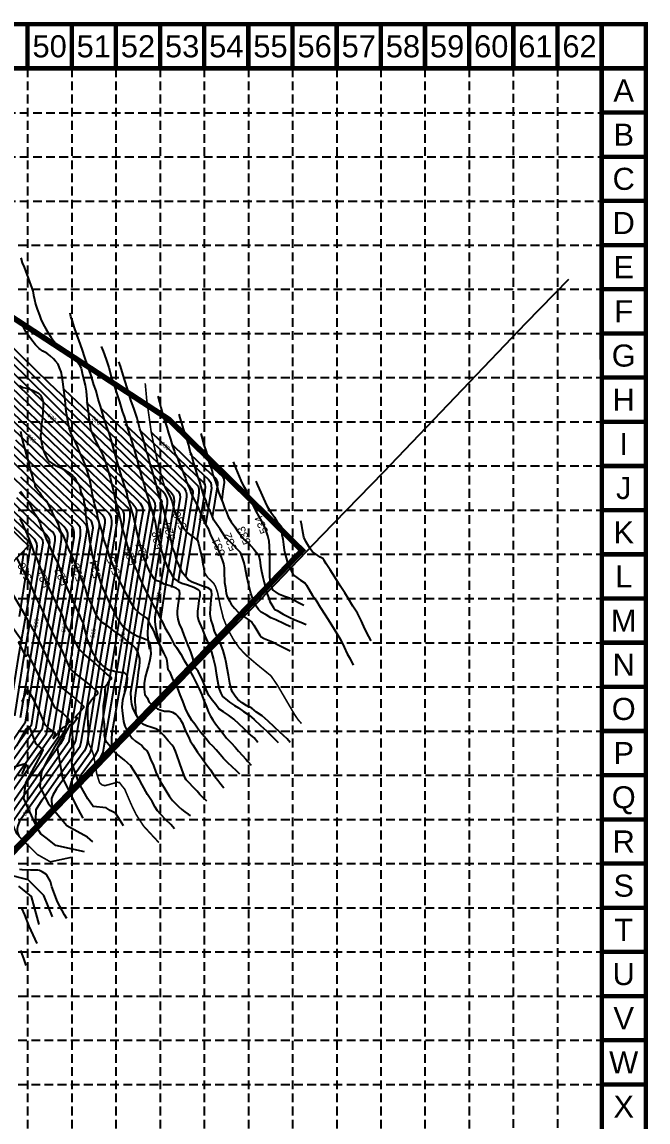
# Model space of a CAD drawing. Header units: inches. Extents: x 12501 to 13956, y 5211 to 6121.
# Drawn here: x 13634 to 13956, y 5556 to 6121 of the extents above; entities that cross this region are included whole.
import ezdxf
from ezdxf.enums import TextEntityAlignment as Align

# ---------------------------------------------------------------- set-up
doc = ezdxf.new("R2010")
doc.units = ezdxf.units.IN
doc.header["$MEASUREMENT"] = 0
doc.linetypes.add('HIDDEN', pattern=[0.375, 0.25, -0.125])
doc.linetypes.add('PHANTOM2', pattern=[1.25, 0.625, -0.125, 0.125, -0.125, 0.125, -0.125])
for name, color, linetype in [('BASE', 7, 'Continuous'), ('Curb', 250, 'Continuous'), ('EC', 43, 'Continuous'), ('GRID', 254, 'HIDDEN'), ('PC', 43, 'Continuous'), ('PropertyLine', 250, 'Continuous')]:
    doc.layers.add(name, color=color, linetype=linetype)
doc.styles.get("Standard").update_dxf_attribs({"font": 'ARIAL.TTF', "height": 25})

msp = doc.modelspace()

# ---------------------------------------------------------------- linework, layer by layer
at = {"layer": 'BASE', "color": 9}
msp.add_line((13931.84, 6096.96), (13931.84, 5234.76), dxfattribs=at)
at = {"layer": 'BASE', "const_width": 2.27}
for points in [[(12502.4, 5212.07), (13954.53, 5212.07), (13954.53, 6119.64), (12502.4, 6119.64)], [(12525.04, 5234.75), (13931.9, 5234.71), (13931.87, 6096.97), (12525.33, 6096.99)]]:
    msp.add_lwpolyline(points, close=True, dxfattribs=at)
for points in [[(13636.88, 6096.96), (13636.88, 6119.64)], [(13659.57, 6096.96), (13659.57, 6119.64)], [(13682.26, 6096.96), (13682.26, 6119.64)], [(13704.95, 6096.96), (13704.95, 6119.64)], [(13727.63, 6096.96), (13727.63, 6119.64)], [(13750.32, 6096.96), (13750.32, 6119.64)], [(13773.01, 6096.96), (13773.01, 6119.64)], [(13795.7, 6096.96), (13795.7, 6119.64)], [(13818.39, 6096.96), (13818.39, 6119.64)], [(13841.08, 6096.96), (13841.08, 6119.64)], [(13863.77, 6096.96), (13863.77, 6119.64)], [(13886.46, 6096.96), (13886.46, 6119.64)], [(13909.15, 6096.96), (13909.15, 6119.64)], [(13931.84, 6096.96), (13931.84, 6119.64)], [(13954.53, 6096.96), (13954.53, 6119.64)], [(13954.53, 6096.96), (13931.84, 6096.96)], [(13954.53, 6074.27), (13931.84, 6074.27)], [(13954.53, 6051.58), (13931.84, 6051.58)], [(13954.53, 6028.89), (13931.84, 6028.89)], [(13954.53, 6006.2), (13931.84, 6006.2)], [(13954.53, 5983.51), (13931.84, 5983.51)], [(13954.53, 5960.82), (13931.84, 5960.82)], [(13954.53, 5938.13), (13931.84, 5938.13)], [(13954.53, 5915.44), (13931.84, 5915.44)], [(13954.53, 5892.75), (13931.84, 5892.75)], [(13954.53, 5870.06), (13931.84, 5870.06)], [(13954.53, 5847.37), (13931.84, 5847.37)], [(13954.53, 5824.68), (13931.84, 5824.68)], [(13954.53, 5801.99), (13931.84, 5801.99)], [(13954.53, 5779.3), (13931.84, 5779.3)], [(13954.53, 5756.61), (13931.84, 5756.61)], [(13954.53, 5733.92), (13931.84, 5733.92)], [(13954.53, 5711.23), (13931.84, 5711.23)], [(13954.53, 5688.55), (13931.84, 5688.55)], [(13954.53, 5665.86), (13931.84, 5665.86)], [(13954.53, 5643.17), (13931.84, 5643.17)], [(13954.53, 5620.48), (13931.84, 5620.48)], [(13954.53, 5597.79), (13931.84, 5597.79)], [(13954.53, 5575.1), (13931.84, 5575.1)]]:
    msp.add_lwpolyline(points, dxfattribs=at)
at = {"layer": 'Curb', "color": 7, "const_width": 0.833}
msp.add_lwpolyline([(13472.87, 6013.17), (13637.34, 5851.7), (13589.9, 5802.59)], dxfattribs=at)
at = {"layer": 'EC', "color": 31}
for points, elevation in [([(13633.45, 5999.71), (13634.12, 5997.07), (13635.08, 5994.82), (13636.03, 5992.41), (13637.04, 5989.66), (13638.05, 5986.8), (13638.95, 5984.66), (13639.59, 5982.72), (13639.98, 5980.47), (13640.43, 5978.28), (13640.99, 5975.93), (13641.89, 5973.34), (13643.07, 5970.26), (13643.74, 5968.07), (13644.98, 5965.66), (13646.27, 5963.24), (13647.45, 5961.17), (13649.08, 5958.77), (13650.54, 5956.63), (13652.22, 5954.67), (13654.47, 5952.48), (13656.26, 5951.3), (13658.12, 5950.35), (13659.91, 5949), (13661.43, 5947.71), (13663.23, 5945.24), (13664.4, 5943), (13665.02, 5940.47), (13665.67, 5937.53), (13666.46, 5934.22), (13666.91, 5931.14), (13667.34, 5926.83), (13667.45, 5924.42), (13667.96, 5920.94), (13668.29, 5917.35), (13669.02, 5913.59), (13669.26, 5911.49), (13670.33, 5909.02), (13671.28, 5906.83), (13672.3, 5904.64), (13674.43, 5900.66), (13675.33, 5898.7), (13676.17, 5896.4), (13677.24, 5893.78), (13677.86, 5891.65), (13679.26, 5886.77), (13680.16, 5883.01), (13680.95, 5879.81), (13682.03, 5874.73), (13683.26, 5870.41), (13684.05, 5867.1), (13684.72, 5864.18), (13685.35, 5861.07), (13686.81, 5856.58), (13688.04, 5851.86), (13691.98, 5841), (13693.16, 5838.53), (13694.79, 5834.43), (13695.98, 5832.12), (13697.49, 5828.75), (13699.51, 5824.99), (13701.43, 5821.31), (13703.45, 5818.05), (13704.8, 5814.91), (13706.37, 5812.16), (13707.44, 5809.86), (13708.9, 5807.17), (13710.36, 5804.87), (13711.2, 5803.07), (13712.1, 5801.44), (13713.39, 5799.48), (13715.65, 5796.14), (13717.22, 5793.16), (13718.85, 5790.36), (13720.25, 5787.61), (13721.88, 5784.86), (13723.11, 5781.99), (13724.98, 5778.37), (13726.38, 5775.17), (13727.5, 5772.37), (13728.63, 5769.51), (13729.75, 5766.7), (13730.89, 5764.31), (13732.07, 5762.34), (13733.36, 5760.32), (13735.33, 5757.91), (13737.18, 5755.55), (13739.14, 5753.03), (13741.56, 5750.5), (13743.47, 5748.37), (13745.33, 5746.2), (13747.3, 5744.07), (13749.1, 5742.22), (13750.11, 5740.93), (13751.73, 5739.07)], 43.83), ([(13745.9, 5734.42), (13744.21, 5736.1), (13741.97, 5738.18), (13739.83, 5740.25), (13737.59, 5742.5), (13735.81, 5744.54), (13733.74, 5746.95), (13732, 5748.8), (13730.37, 5750.43), (13728.68, 5752.68), (13726.72, 5754.75), (13724.87, 5757), (13722.79, 5760.08), (13721.31, 5761.97), (13719.46, 5765.22), (13718, 5768.14), (13716.6, 5771.96), (13715.31, 5775.16), (13713.85, 5778.92), (13712.44, 5781.61), (13711.42, 5783.78), (13710.24, 5786.3), (13709.18, 5788.1), (13708.89, 5789.56), (13708.56, 5792.65), (13708.22, 5794.05), (13706.99, 5796.41), (13704.45, 5801.32), (13703.72, 5803.4), (13702.82, 5805.42), (13702.09, 5807.16), (13701.53, 5808.4), (13700.63, 5810.08), (13699.57, 5812.04), (13698.95, 5813.33), (13698.22, 5814.51), (13696.93, 5815.52), (13694.46, 5817.21), (13691.86, 5819.53), (13690.23, 5822.17), (13689, 5824.3), (13687.37, 5827.62), (13685.46, 5831.21), (13683.89, 5834.35), (13682.08, 5838.65), (13679.05, 5846.5), (13677.98, 5850.1), (13676.11, 5855.06), (13674.99, 5859.61), (13673.81, 5863.26), (13673.03, 5866.29), (13672.58, 5868.65), (13671.33, 5873.39), (13670.32, 5877.99), (13669.48, 5882.03), (13668.86, 5885.84), (13667.74, 5889.86), (13666.72, 5893.01), (13665.49, 5895.98), (13663.75, 5899.74), (13662.63, 5902.49), (13661.45, 5904.96), (13660.43, 5907), (13659.25, 5909.47), (13658.3, 5912.28), (13657.74, 5915.03), (13657.18, 5918.06), (13656.78, 5920.75), (13656.27, 5926.57), (13655.71, 5930.56), (13655.15, 5934.82), (13654.65, 5938.41), (13654.08, 5941.11), (13653.24, 5943.18), (13652.62, 5945.12), (13651.27, 5946.58), (13650.26, 5947.82), (13648.52, 5949.39), (13646.73, 5950.73), (13644.7, 5951.69), (13642.91, 5953.09), (13641, 5954.89), (13639.03, 5957.3), (13637.77, 5959.23), (13636.03, 5961.64), (13634.4, 5964.67), (13633.22, 5967.2)], 43.75), ([(13755.26, 5750.77), (13753.25, 5753.08), (13750.51, 5755.31), (13748.06, 5757.9), (13745.61, 5760.21), (13742.87, 5762.66), (13740.16, 5764.77), (13737.49, 5766.5), (13735.19, 5768.09), (13733.53, 5770.32), (13731.66, 5772.55), (13730.07, 5774.79), (13728.63, 5777.96), (13727.48, 5781.2), (13725.89, 5784.58), (13725.09, 5786.21), (13724.52, 5787.36), (13723.36, 5788.8), (13722.64, 5790.17), (13722.28, 5792.18), (13721.71, 5794.71), (13720.84, 5797.37), (13719.26, 5801.04), (13717.3, 5805.9), (13716.29, 5808.71), (13714.92, 5811.74), (13714.34, 5814.04), (13713.98, 5816.49), (13713.84, 5818.22), (13714.34, 5821.17), (13715.02, 5825.54), (13715.07, 5827.17), (13714.96, 5828.46), (13714.23, 5829.25), (13713.16, 5829.98), (13710.58, 5831.04), (13706.99, 5832.11), (13705.19, 5833.18), (13703.45, 5833.68), (13701.94, 5834.86), (13700.08, 5837.67), (13698.44, 5841.06), (13696.81, 5845.44), (13694.56, 5852.69), (13693.1, 5859.09), (13691.24, 5867.03), (13689.95, 5871.63), (13689.33, 5873.71), (13688.32, 5876.24), (13687.87, 5879.1), (13685.95, 5884.85), (13684.6, 5889.17), (13683.37, 5893.27), (13682.64, 5896.3), (13681.17, 5901.26), (13679.82, 5906.2), (13678.93, 5909.23), (13677.4, 5913.41), (13676.34, 5916.5), (13675.44, 5919.92), (13674.31, 5923.4), (13673.24, 5927.13), (13672.06, 5931.29), (13671, 5934.37), (13669.54, 5939.26), (13667.73, 5944.61), (13666.27, 5948.54), (13664.93, 5952.75), (13663.4, 5957.1), (13662.22, 5960.36), (13660.82, 5964.17), (13659.92, 5967.09), (13659.19, 5969.5), (13658.8, 5971.24)], 43.92), ([(13674.67, 5954.17), (13675.75, 5951.72), (13677.26, 5947.47), (13678.56, 5943.36), (13680.07, 5937.96), (13681.51, 5933.49), (13682.81, 5929.75), (13684.11, 5925.64), (13685.49, 5920.97), (13686.64, 5917.58), (13688.08, 5912.83), (13689.45, 5908.43), (13690.31, 5905.7), (13691.4, 5901.95), (13692.84, 5896.98), (13693.85, 5893.24), (13695.37, 5887.3), (13696.89, 5882.62), (13697.54, 5880.24), (13699.06, 5875.53), (13700.06, 5872), (13700.86, 5869.41), (13702.44, 5863.86), (13703.1, 5859.51), (13704.18, 5855.19), (13704.76, 5852.09), (13705.62, 5848.92), (13706.63, 5846.54), (13707.21, 5844.09), (13708.07, 5842.44), (13708.66, 5841.03), (13710.1, 5838.37), (13711.11, 5836.5), (13712.62, 5834.62), (13714.21, 5833.47), (13716.08, 5832.61), (13719.11, 5831.67), (13722.28, 5830.59), (13724.52, 5829.34), (13725.17, 5828.69), (13725.46, 5827.9), (13725.39, 5826.1), (13724.88, 5823.58), (13724.52, 5820.62), (13724.16, 5818.1), (13724.24, 5815.58), (13724.74, 5813.35), (13725.17, 5812.2), (13726.7, 5808.78), (13728, 5805.54), (13729.3, 5802.44), (13730.38, 5799.85), (13731.46, 5797.04), (13732.47, 5793.37), (13733.24, 5789.95), (13733.82, 5786.27), (13734.39, 5782.45), (13735.19, 5778.71), (13736.2, 5776.12), (13737.06, 5774.31), (13738.65, 5773.09), (13740.69, 5771.4), (13743.14, 5769.67), (13745.31, 5768.45), (13747.83, 5766.57), (13750.71, 5764.77), (13753.3, 5762.61), (13756.55, 5759.51), (13759.57, 5756.78), (13762.54, 5753.87), (13765.71, 5750.7)], 44), ([(13771.79, 5750.79), (13770.2, 5752.57), (13766.56, 5755.95), (13763.58, 5758.79), (13760.54, 5761.64), (13757.36, 5764.49), (13754.51, 5766.34), (13752.06, 5768.39), (13749.55, 5769.52), (13747.1, 5771.04), (13744.98, 5772.76), (13743.49, 5774.53), (13742.23, 5776.51), (13741.51, 5778.23), (13740.78, 5781.28), (13740.05, 5785.25), (13739.52, 5788.89), (13738.99, 5791.73), (13738.46, 5794.25), (13737.4, 5797.96), (13736, 5801.64), (13734.21, 5805.41), (13732.95, 5807.99), (13732.09, 5811.1), (13731.3, 5813.48), (13730.77, 5816.59), (13730.9, 5819.77), (13731.3, 5823.85), (13731.56, 5826.77), (13731.36, 5828.49), (13730.83, 5829.28), (13729.44, 5830.21), (13726.33, 5831.13), (13724.21, 5832.06), (13721.37, 5832.99), (13719.64, 5834.11), (13718.45, 5835.63), (13716.57, 5837.91), (13714.79, 5841.68), (13713.53, 5844.26), (13712.54, 5848.17), (13711.41, 5850.81), (13710.62, 5854.52), (13709.02, 5861.3), (13707.7, 5866.4), (13707.23, 5868.78), (13706.84, 5869.97), (13706.37, 5872.02), (13704.18, 5878.82), (13703.19, 5882.65), (13702.13, 5886.3), (13700.8, 5891.19), (13699.28, 5895.49), (13698.62, 5898.67), (13697.89, 5900.52), (13697.23, 5903.11), (13695.89, 5907.99), (13694.57, 5911.89), (13693.18, 5917.25), (13691.66, 5921.88), (13689.86, 5926.62), (13688.33, 5931.91), (13686.68, 5937.08), (13685.55, 5941.05), (13684.63, 5943.96), (13683.83, 5946.28)], 44.08), ([(13632.71, 5934.16), (13634.62, 5932.99), (13636.48, 5932.7), (13639.34, 5931.64), (13640.8, 5930.96), (13642.48, 5930.07), (13643.53, 5929.14), (13643.92, 5928.41), (13644.42, 5927.23), (13644.82, 5925.55), (13644.93, 5923.64), (13644.71, 5921), (13644.48, 5917.52), (13643.92, 5913.42), (13643.85, 5909.98), (13643.51, 5908.46), (13643.68, 5906.61), (13644.07, 5904.7), (13644.35, 5903.52), (13644.86, 5901.11), (13645.64, 5899.37), (13646.37, 5897.46), (13647.05, 5896.28), (13648.39, 5894.82), (13649.85, 5893.93), (13651.15, 5893.08), (13654.15, 5891.81), (13658.7, 5888.89), (13660.05, 5887.94), (13661.17, 5886.7), (13661.9, 5885.13), (13663.14, 5883.45), (13663.92, 5881.2), (13664.32, 5879.35), (13665.61, 5876.15), (13665.83, 5874.24), (13666.23, 5872.45), (13666.62, 5868.15), (13667.01, 5865.45), (13667.57, 5861.64), (13668.13, 5858.78), (13668.47, 5855.52), (13669.15, 5851.76), (13669.77, 5848.86), (13670.33, 5846.22), (13671.23, 5843.08), (13671.96, 5840.27), (13672.91, 5837.19), (13673.59, 5835.11), (13674.77, 5831.8), (13675.55, 5829.89), (13676.4, 5827.87), (13678.32, 5823.79), (13679.72, 5820.81), (13681.01, 5818.29), (13682.47, 5815.43), (13683.54, 5813.8), (13684.55, 5812.12), (13686.18, 5809.98), (13688.54, 5808.13), (13690.89, 5806.67), (13693.42, 5805.38), (13695.44, 5804.71), (13697.88, 5803.66), (13699.34, 5802.54), (13699.84, 5800.63), (13700.07, 5798.61), (13700.18, 5796.08), (13699.67, 5793.22), (13699, 5790.19), (13698.21, 5787.33), (13697.32, 5784.24), (13696.8, 5781.01), (13696.8, 5778.48), (13696.97, 5776.41), (13697.19, 5775.34), (13698.43, 5773.43), (13699.27, 5771.69), (13700.45, 5770.4), (13702.08, 5769.06), (13703.65, 5767.99), (13705.45, 5767.32), (13707.19, 5766.87), (13709.6, 5766.87), (13711.32, 5766.33), (13713.06, 5765.32), (13713.95, 5764.47), (13714.97, 5763.18), (13715.64, 5761.95), (13716.48, 5760.66), (13717.1, 5758.69), (13718.45, 5755.94), (13719.57, 5753.59), (13720.47, 5751.51), (13721.87, 5749.49), (13724.13, 5745.7), (13726.32, 5743.01), (13728.46, 5739.7), (13730.87, 5736.67), (13733, 5733.47), (13734.63, 5731.34), (13735.7, 5729.93), (13737.73, 5727.49)], 43.67), ([(13703.85, 5928.57), (13704.65, 5925.52), (13705.31, 5922.81), (13706.77, 5917.58), (13708.36, 5912.68), (13709.28, 5909.57), (13710.28, 5906.59), (13711.4, 5902.95), (13712.4, 5900.24), (13712.74, 5898.82), (13713.86, 5896.9), (13714.46, 5895.18), (13715.45, 5892.66), (13716.11, 5891.07), (13717.37, 5887.96), (13718.03, 5886.5), (13718.43, 5884.92), (13719.22, 5883.13), (13720.28, 5880.81), (13720.83, 5879.12), (13721.62, 5877), (13722.88, 5874.82), (13724.2, 5872.04), (13727.98, 5863.3), (13729.63, 5860.59), (13731.09, 5856.82), (13733.29, 5852.67), (13734.88, 5849.7), (13736.4, 5845.86), (13737, 5844.07), (13737.59, 5842.55), (13737.86, 5840.43), (13737.92, 5836.99), (13738.12, 5834.34), (13738.12, 5832.82), (13738.6, 5830.26), (13738.93, 5827.21), (13739.52, 5825.56), (13740.58, 5823.57), (13741.51, 5821.79), (13743.23, 5819.8), (13745.42, 5817.28), (13747.67, 5815.63), (13750.25, 5813.98), (13752.1, 5812.45), (13753.16, 5810.93), (13754.62, 5808.48), (13756.21, 5805.9), (13756.9, 5805.06), (13758.49, 5804.14), (13762.73, 5802.42), (13766.24, 5800.56), (13769.15, 5799.24), (13771.87, 5797.78)], 44.25), ([(13772, 5810.2), (13768.69, 5811.72), (13764.52, 5813.77), (13761.93, 5814.7), (13759.42, 5816.28), (13756.84, 5817.74), (13755.45, 5819), (13754.06, 5821.25), (13752.8, 5823.96), (13751.67, 5827.4), (13750.65, 5831.47), (13749.53, 5836.04), (13748.67, 5840.54), (13748.2, 5842.92), (13747.14, 5846.1), (13746.35, 5848.28), (13744.28, 5850.29), (13742.63, 5852.01), (13741.57, 5853.34), (13738.19, 5856.51), (13735.88, 5860.35), (13734.09, 5862.74), (13732.61, 5864.88), (13731.02, 5868.85), (13729.24, 5872.69), (13728.57, 5874.88), (13727.51, 5877.46), (13726.92, 5879.11), (13726.06, 5881.96), (13725.32, 5884.65), (13724.12, 5887.82), (13723.4, 5890.94), (13722, 5895.24), (13721.21, 5898.35), (13720.42, 5900.27), (13719.69, 5903.38), (13718.49, 5907.12), (13717.23, 5911.36), (13716.04, 5915.2), (13715.31, 5917.45), (13714.71, 5919.37)], 44.33), ([(13728.97, 5720.54), (13727.23, 5722.16), (13725.37, 5724.02), (13724.08, 5725.7), (13721.89, 5727.83), (13719.98, 5730.08), (13718.41, 5731.59), (13717.79, 5732.49), (13717.12, 5734.23), (13716.33, 5736.47), (13714.88, 5740.46), (13713.72, 5743.85), (13712.88, 5746.21), (13712.21, 5747.89), (13711.19, 5749.3), (13709.17, 5751.65), (13706.87, 5754.4), (13704.39, 5756.84), (13702.76, 5757.74), (13700.23, 5758.58), (13697.93, 5759.37), (13696.19, 5760.21), (13695.23, 5761.05), (13694, 5762.74), (13693.16, 5764.08), (13692.6, 5765.49), (13692.54, 5767.23), (13692.54, 5768.74), (13692.2, 5771.38), (13692.24, 5773.55), (13692.63, 5777.42), (13693.36, 5781.97), (13693.81, 5786.68), (13694.32, 5789.99), (13694.6, 5792.24), (13694.49, 5793.81), (13694.08, 5795.36), (13693.58, 5797.27), (13692.34, 5799.23), (13691.22, 5800.36), (13689.14, 5801.93), (13685.44, 5805.18), (13681.17, 5808.16), (13677.97, 5810.57), (13675.21, 5812.4), (13673.47, 5814.08), (13672.17, 5816.27), (13670.94, 5819.13), (13669.31, 5822.67), (13667.74, 5825.76), (13666.62, 5829.74), (13660.32, 5845.15), (13658.13, 5850.03), (13655.48, 5856.46), (13654.25, 5858.49), (13653.52, 5860.39), (13652.84, 5862.92), (13651.1, 5866.06), (13649.53, 5869.09), (13648.63, 5870.89), (13646.87, 5874.52), (13644.85, 5876.37), (13644.07, 5877.61), (13643.45, 5878.73), (13642.27, 5880.02), (13641.2, 5881.65), (13640.87, 5882.6), (13640.7, 5883.95), (13639.91, 5885.35), (13639.52, 5887.04), (13638.96, 5889.17), (13638.28, 5891.41), (13637.72, 5894.11), (13636.65, 5897.51), (13635.75, 5900.65), (13635.02, 5903.85), (13634.18, 5907.1), (13633.45, 5910.53)], 43.58), ([(13725.86, 5909.36), (13726.59, 5906.84), (13727.51, 5903.67), (13728.57, 5900.16), (13729.5, 5897.31), (13730.16, 5894.27), (13731.55, 5890.69), (13732.03, 5888.21), (13733.36, 5884.7), (13734.22, 5882.19), (13734.95, 5879.34), (13735.94, 5876.76), (13737.13, 5873.85), (13738.06, 5871.27), (13739.12, 5868.95), (13739.93, 5866.66), (13741.52, 5864.08), (13743.37, 5861.44), (13745.29, 5858.59), (13747.08, 5856.41), (13748.4, 5854.82), (13750.59, 5852.96), (13753.17, 5849.99), (13754.36, 5848.46), (13755.49, 5847.07), (13756.16, 5844.52), (13756.55, 5841.41), (13757.08, 5838.76), (13757.75, 5835.65), (13758.41, 5832.94), (13759.07, 5830.36), (13759.47, 5828.24), (13760.2, 5826.52), (13760.92, 5824.93), (13761.4, 5823.1), (13762.4, 5821.45), (13763.19, 5819.99), (13763.85, 5819), (13765.11, 5818.53), (13768.22, 5816.62), (13771.34, 5815.09), (13774.25, 5813.7), (13777.23, 5812.45), (13780.01, 5811.32)], 44.42), ([(13778.83, 5821.07), (13776.44, 5822.33), (13773.93, 5823.59), (13771.41, 5824.85), (13768.83, 5825.71), (13766.25, 5826.77), (13764.66, 5827.89), (13763.13, 5828.88), (13762.34, 5830.21), (13761.74, 5832.99), (13761.35, 5835.64), (13761.35, 5839.81), (13761.38, 5843.28), (13761.38, 5847.72), (13761.25, 5851.62), (13761.05, 5854.07), (13760.26, 5856.85), (13759.07, 5860.49), (13757.41, 5864), (13754.36, 5869.59), (13751.78, 5874.76), (13749.66, 5879.39), (13748.07, 5882.37), (13746.61, 5885.35), (13744.94, 5889.48), (13744.08, 5891.4), (13743.36, 5893.25), (13742.63, 5894.91)], 44.5), ([(13707.54, 5881.51), (13709.09, 5878.82), (13710.07, 5876.86), (13711.22, 5874.25), (13711.79, 5871.39), (13712.61, 5869.02), (13713.51, 5866.57), (13714.89, 5864.37), (13716.28, 5862.24), (13717.02, 5860.94), (13717.75, 5860.04), (13719.06, 5858.4), (13720.37, 5857.43), (13722.16, 5856.28), (13723.23, 5855.38), (13724.25, 5854.59), (13724.63, 5852.87), (13725.14, 5850.71), (13725.71, 5848.48), (13726.35, 5845.87), (13726.79, 5843.58), (13727.11, 5841.67), (13727.43, 5840.21), (13727.68, 5838.17)], 44.17), ([(13754.18, 5885.02), (13754.97, 5882.83), (13756.76, 5879.13), (13758.08, 5876.01), (13758.95, 5874.1), (13759.87, 5872.24), (13761.86, 5869.07), (13763.71, 5866.48), (13764.9, 5864.43), (13766.03, 5863.24), (13767.09, 5861.98), (13767.42, 5861.52), (13767.42, 5859.87), (13767.58, 5857.57), (13768.04, 5855.18), (13768.3, 5852.47), (13768.77, 5849.49), (13769.23, 5847.44), (13769.69, 5845.52), (13770.42, 5843.07), (13771.09, 5841.22), (13771.95, 5839.96), (13772.74, 5838.17), (13773.34, 5836.98), (13774.06, 5836.32), (13777.04, 5834.14), (13779.43, 5832.55), (13780.22, 5831.56), (13781.48, 5829.5), (13783.28, 5826.28), (13784.94, 5823.97), (13787.25, 5820.19), (13789.77, 5816.22), (13792.22, 5812.45), (13794.34, 5808.88), (13797.59, 5803.55), (13799.51, 5799.77), (13801.17, 5796.27), (13802.56, 5793.68), (13804.15, 5790.38)], 44.58), ([(13633.17, 5879.73), (13635.36, 5876.98), (13637.1, 5875.02), (13638.39, 5872.49), (13639.79, 5869.46), (13642.04, 5866.32), (13643.33, 5863.29), (13643.9, 5861.18), (13645.08, 5858.88), (13646.49, 5855.34), (13648, 5852.08), (13649.24, 5849.22), (13650.87, 5845.52), (13652.39, 5842.85), (13654.08, 5837.91), (13655.48, 5833.81), (13657.61, 5829.1), (13659.69, 5824.66), (13662.12, 5818.9), (13663.52, 5816.09), (13664.31, 5814.19), (13665.54, 5811.44), (13666.1, 5808.69), (13666.83, 5806.44), (13667.51, 5803.58), (13668.76, 5800.74), (13669.49, 5798.44), (13670.27, 5796.98), (13671.4, 5795.24), (13672.52, 5793.22), (13673.31, 5792.16), (13674.71, 5790.98), (13675.66, 5789.91), (13677.07, 5788.96), (13678.7, 5788.12), (13680.38, 5787.72), (13682.23, 5787.22), (13684.7, 5786.88), (13686.27, 5786.6), (13686.89, 5786.32), (13687.85, 5785.25), (13688.1, 5783.47), (13687.65, 5779.99), (13686.97, 5777.41), (13686.3, 5775.17), (13685.68, 5772.25), (13685.4, 5769.11), (13685.46, 5766.97), (13685.79, 5764.34), (13686.19, 5761.47), (13686.92, 5759.2), (13687.82, 5757.12), (13688.83, 5755.55), (13689.62, 5754.21), (13690.79, 5752.8), (13692.31, 5751.4), (13693.99, 5750.28), (13695.57, 5749.16), (13697.03, 5747.53), (13698.21, 5746.46), (13698.77, 5745.17), (13700.13, 5742.21), (13701.53, 5738.9), (13702.83, 5735.48), (13703.89, 5733.29), (13705.24, 5730.6), (13706.92, 5727.85), (13708.38, 5725.21), (13709.8, 5722.93), (13711.43, 5720.91), (13712.72, 5719.56), (13714.35, 5717.77), (13716.14, 5716.36), (13717.66, 5715.13), (13719.4, 5713.89), (13720.58, 5713.16)], 43.5), ([(13712.38, 5706.37), (13710.42, 5708.62), (13708, 5710.98), (13705.42, 5713.78), (13703.68, 5715.69), (13702.44, 5717.54), (13700.82, 5720.46), (13698.57, 5724), (13695.79, 5728.96), (13694.33, 5731.49), (13692.82, 5734.13), (13691.02, 5737.04), (13689.95, 5738.73), (13688.38, 5740.07), (13686.47, 5741.76), (13684.06, 5743.67), (13682.02, 5745.38), (13680.5, 5747.17), (13678.76, 5749.3), (13677.64, 5750.65), (13676.97, 5752), (13676.46, 5754.24), (13676.57, 5756.38), (13676.46, 5760.08), (13675.94, 5763.82), (13675.94, 5769.54), (13676.67, 5775.04), (13676.78, 5777.73), (13676.96, 5778.83), (13677.12, 5779.9), (13678.13, 5781.19), (13679.03, 5782.59), (13679.93, 5783.49), (13679.99, 5783.83), (13679.59, 5784.33), (13677.46, 5786.07), (13674.43, 5788.66), (13670.78, 5792.19), (13668.25, 5794.27), (13665.84, 5796.29), (13663.37, 5798.65), (13662.01, 5801.2), (13660.27, 5804.51), (13658.36, 5807.49), (13655.89, 5811.98), (13655.15, 5815.15), (13654.19, 5817.56), (13652.68, 5820.14), (13650.77, 5824.52), (13648.91, 5828.07), (13646.55, 5833.13), (13645.09, 5836.27), (13642.16, 5844.21), (13640.31, 5848.36), (13639.07, 5851.95), (13636.88, 5857.48), (13634.69, 5862.53), (13633, 5865.79)], 43.42), ([(13813.42, 5802.91), (13812.23, 5805.16), (13810.25, 5809.06), (13808.53, 5813.03), (13806.41, 5817.07), (13803.96, 5820.78), (13801.71, 5824.55), (13799.92, 5827.59), (13797.47, 5831.2), (13794.69, 5835.7), (13792.43, 5839.34), (13790.32, 5842.45), (13789.26, 5844.24), (13788.59, 5845.23), (13787.27, 5845.96), (13784.89, 5847.68), (13783.21, 5848.71), (13782.28, 5849.97), (13781.42, 5851.36), (13779.83, 5854), (13778.9, 5856.12), (13778.18, 5860.03), (13777.78, 5862.15), (13777.32, 5864.59)], 44.67), ([(13631.05, 5845.99), (13639.06, 5830.26), (13639.87, 5828.01), (13641.73, 5823.88), (13644.32, 5818.71), (13646.67, 5813.45), (13649.17, 5808.04), (13651.28, 5803.83), (13654.11, 5798.77), (13655.97, 5794.48), (13657.92, 5790.28), (13659.69, 5787.77), (13662.36, 5785.26), (13666.72, 5782.09), (13669.81, 5779.57), (13671.51, 5778), (13672.46, 5777.18), (13672.83, 5776.55), (13672.83, 5775.79), (13671.76, 5774.85), (13669.81, 5772.52), (13668.68, 5770.94), (13667.79, 5769.75), (13667.6, 5768.24), (13667.73, 5766.35), (13667.67, 5763.64), (13667.85, 5761.15), (13668.04, 5756.74)], 43.33), ([(13616.9, 5829.82), (13619.15, 5825.4), (13627.93, 5811.66), (13634.17, 5802.86), (13632.22, 5802.11), (13635.82, 5795.14), (13637.17, 5795.96), (13650.71, 5768.75), (13655.17, 5765.58), (13657.75, 5763), (13658.42, 5762.26), (13657.01, 5760.12), (13657.07, 5759.84), (13657.51, 5760.4), (13658.8, 5761.45), (13659.41, 5761.45), (13659.52, 5761.23), (13659.58, 5760.4), (13658.57, 5759.73), (13657.07, 5756.83), (13652.11, 5748.03), (13654.84, 5732.51), (13661.75, 5718.62), (13665.33, 5711.79)], 43.17), ([(13686.17, 5707.89), (13683.55, 5712.02), (13681.99, 5714.41), (13679.32, 5715.81), (13677.26, 5717.09), (13670.57, 5717.92), (13667.84, 5721.82), (13664.15, 5728.54), (13662.7, 5731.55), (13659.58, 5740.24), (13660.64, 5746.85), (13659.81, 5756.93), (13659.75, 5759.79), (13662.59, 5763.42), (13662.2, 5763.42), (13661.59, 5763.42), (13661.42, 5763.7), (13661.76, 5764.14), (13665.72, 5768.65), (13665.77, 5769.27), (13665.1, 5769.94), (13660.59, 5773.95), (13654.34, 5779.15), (13650.49, 5786.95), (13646.64, 5795.28), (13641.33, 5805.95), (13635.04, 5817.37), (13628.34, 5828.65)], 43.25), ([(13670.5, 5699.77), (13667.72, 5702.03), (13656.98, 5707.91), (13647.99, 5718.72), (13643.28, 5728.1), (13644.13, 5735.66), (13647.33, 5741.94), (13651.71, 5749.89), (13656.02, 5756.71), (13656.49, 5758.35), (13656.49, 5758.81), (13656.02, 5758.81), (13655.01, 5758.27), (13650.26, 5752.82), (13650.18, 5753.37), (13651.2, 5754.92), (13651.12, 5755.54), (13650.65, 5756.01), (13647.69, 5758.11), (13645.9, 5759.75), (13642.93, 5766.71), (13640, 5773.02), (13637.4, 5777.28), (13636.96, 5777.61), (13636.68, 5777.61), (13636.01, 5777.5), (13635.74, 5776.23), (13634.13, 5771.91), (13633.74, 5771.75)], 43.08), ([(13666.14, 5694.65), (13651.48, 5697.78), (13646.49, 5701.84), (13643.71, 5703.77), (13642.78, 5705.26), (13640.42, 5709.83), (13635, 5721.91), (13636, 5729.97), (13643.71, 5744.25), (13644.92, 5747.03), (13641.14, 5750.24), (13638.26, 5758.12), (13637.7, 5758.67), (13637.15, 5758.67), (13636.04, 5757.63), (13631.22, 5749.06)], 43), ([(13624.83, 5736.67), (13635.66, 5739.9), (13635.95, 5739.82), (13636.01, 5739.48), (13636.01, 5739.07), (13633.99, 5734.7)], 42.92), ([(13649.64, 5661.16), (13645.28, 5672.15), (13637.14, 5680.24), (13626.33, 5682.97)], 42.83), ([(13642.86, 5657.23), (13638.85, 5671.7), (13632.38, 5676.88)], 42.75), ([(13641.9, 5647.57), (13637.62, 5656.44), (13635.46, 5662.24), (13633.88, 5665.57)], 42.67), ([(13636.15, 5636.23), (13635.07, 5639.33), (13633.49, 5643.86)], 42.58)]:
    msp.add_lwpolyline(points, dxfattribs=dict(at, elevation=elevation))
at = {"layer": 'EC', "color": 31, "const_width": 0.833}
for points, elevation in [([(13707.54, 5881.51), (13706.74, 5883.95), (13703.88, 5894.13), (13701.56, 5904.63), (13700.43, 5910.07), (13698.13, 5926.49), (13697.34, 5935.2)], 44.17), ([(13727.68, 5838.17), (13729.43, 5835.45), (13732.57, 5832.4), (13733.48, 5830.75), (13734.47, 5827.86), (13735.96, 5820.67), (13737.45, 5814.64), (13739.85, 5808.68), (13742.83, 5803.31), (13745.61, 5799.36), (13749.05, 5795.67), (13754.49, 5791.01), (13761.96, 5784.95), (13765.33, 5780.03), (13769.61, 5772.72), (13774.22, 5764.84), (13776.1, 5762.12), (13777.66, 5760.51)], 44.17), ([(13668.04, 5756.74), (13667.97, 5752.44), (13668.35, 5750.06), (13669.89, 5746.92), (13670.89, 5744), (13671.58, 5739.78), (13672.44, 5734.61), (13673.9, 5730.01), (13675.2, 5728.93), (13676.59, 5728.55), (13677.74, 5728.85), (13683.03, 5730.31), (13684.11, 5730.16), (13685.72, 5728.01), (13686.72, 5726.94), (13690.09, 5719.04), (13692.57, 5713.87), (13696.49, 5707.81), (13701.32, 5702.59), (13704.39, 5699.29)], 43.33), ([(13626.97, 5717.22), (13626.95, 5715.35), (13631, 5704.27), (13632.44, 5702.63), (13641.9, 5693.21), (13648.62, 5689.43), (13659.23, 5691.72)], 42.92)]:
    msp.add_lwpolyline(points, dxfattribs=dict(at, elevation=elevation))
at = {"layer": 'EC', "color": 31}
msp.add_lwpolyline([(13657.12, 5660.41), (13655.86, 5662.13), (13652.25, 5668.92), (13649.39, 5676.52), (13648.59, 5679.31), (13646.66, 5682.88), (13644.43, 5684.35), (13642.96, 5684.94), (13642.08, 5685.1), (13638.39, 5685.23), (13634.06, 5685.4), (13632.72, 5685.57)], dxfattribs=at)
at = {"layer": 'GRID', "color": 252, "linetype": 'HIDDEN', "ltscale": 18}
for p, q in [((13636.88, 6096.96), (13636.88, 5302.72)), ((13659.57, 6096.96), (13659.57, 5302.72)), ((13682.26, 6096.96), (13682.26, 5302.72)), ((13704.95, 6096.96), (13704.95, 5302.72)), ((13727.63, 6096.96), (13727.63, 5302.72)), ((13750.32, 6096.96), (13750.32, 5302.72)), ((13773.01, 6096.96), (13773.01, 5302.72)), ((13795.7, 6096.96), (13795.7, 5302.72)), ((13818.39, 6096.96), (13818.39, 5302.72)), ((13841.08, 6096.96), (13841.08, 5302.72)), ((13863.77, 6096.96), (13863.77, 5302.72)), ((13886.42, 6097.33), (13886.42, 5302.72)), ((13909.11, 6097.33), (13909.11, 5302.72)), ((12525.93, 6074.19), (13932.68, 6074.19)), ((12525.93, 6051.5), (13932.68, 6051.5)), ((12525.93, 6028.81), (13932.68, 6028.81)), ((12525.09, 6006.2), (13931.84, 6006.2)), ((12525.09, 5983.51), (13931.84, 5983.51)), ((12525.09, 5960.82), (13931.84, 5960.82)), ((12525.09, 5938.13), (13931.84, 5938.13)), ((12525.09, 5915.44), (13931.84, 5915.44)), ((12525.09, 5892.75), (13931.84, 5892.75)), ((12525.09, 5870.06), (13931.84, 5870.06)), ((12525.09, 5847.37), (13931.84, 5847.37)), ((12525.09, 5824.68), (13931.84, 5824.68)), ((12525.09, 5801.99), (13931.84, 5801.99)), ((12525.09, 5779.3), (13931.84, 5779.3)), ((12525.09, 5756.61), (13931.84, 5756.61)), ((12525.09, 5733.92), (13931.84, 5733.92)), ((12525.09, 5711.23), (13931.84, 5711.23)), ((12525.09, 5688.55), (13931.84, 5688.55)), ((12525.09, 5665.86), (13931.84, 5665.86)), ((12525.09, 5643.17), (13931.84, 5643.17)), ((12525.09, 5620.48), (13931.84, 5620.48)), ((12525.09, 5597.79), (13931.84, 5597.79)), ((12525.09, 5575.1), (13931.84, 5575.1))]:
    msp.add_line(p, q, dxfattribs=at)
at = {"layer": 'PC', "color": 1, "linetype": 'HIDDEN', "ltscale": 60, "const_width": 2.92}
msp.add_lwpolyline([(13504.38, 5564.67), (13777.96, 5849.37), (13709.55, 5916.62), (13462.52, 6077.85)], dxfattribs=at)
at = {"layer": 'PC', "color": 43}
for points, elevation in [([(13589.14, 5666.07), (13589.68, 5670.97), (13590.53, 5675.42), (13592.48, 5679.08), (13598.8, 5687.73), (13608.18, 5700.94), (13618.39, 5715.36), (13632.68, 5735.75), (13646.65, 5755.26), (13648.91, 5767.1), (13657.03, 5816.43), (13664.05, 5856.8), (13664.12, 5859.65), (13663.86, 5861.34), (13662.09, 5863.62), (13654.4, 5870.63), (13624.37, 5899.64), (13594.75, 5928.06), (13569.61, 5952.61), (13541.19, 5979.86), (13504.22, 6015.47), (13466.14, 6052.36), (13452.8, 6065.06)], 42.5), ([(13465.64, 6056.9), (13494.77, 6028.74), (13664.72, 5864.98), (13666.63, 5862.84), (13667.17, 5861.76), (13667.41, 5860.26), (13667.23, 5858.7), (13649.7, 5754.8), (13629.68, 5726.5), (13601.57, 5686.94), (13599.13, 5682.84), (13598.43, 5680.13), (13597.73, 5677.34), (13597.56, 5673.33), (13597.47, 5669.37), (13597.77, 5666.81), (13598.07, 5665.22)], 42.58), ([(13606.82, 5672.38), (13605.54, 5675.09), (13604.78, 5678.41), (13604.63, 5681.88), (13604.93, 5684.59), (13605.46, 5686.4), (13607.14, 5689), (13614.75, 5699.77), (13630.3, 5721.67), (13644.26, 5741.67), (13652.94, 5753.92), (13655.96, 5773.29), (13661.93, 5810.42), (13667.74, 5843.18), (13670.53, 5861.03), (13670.3, 5862.69), (13669.93, 5863.82), (13669.17, 5864.87), (13663.59, 5870.22), (13623.9, 5908.54), (13568.26, 5962.37), (13519.57, 6009.32), (13482.42, 6045.27)], 42.67), ([(13411.99, 5998.11), (13436.5, 6016.61), (13452.97, 6029.42), (13455.6, 6030.73), (13457.01, 6030.73), (13458.61, 6030.36), (13461.62, 6027.73), (13617.21, 5877.51), (13640.38, 5855.11), (13641.41, 5852.95), (13641.6, 5851.64), (13641.32, 5848.54), (13636.33, 5818.33), (13632.1, 5794.38), (13627.3, 5764.24), (13593.16, 5715.82), (13553.17, 5659.52), (13531.06, 5614.29)], 41.92), ([(13620.81, 5685.67), (13619.31, 5688.97), (13618.96, 5690.41), (13618.96, 5692.11), (13619.16, 5693.96), (13619.86, 5696.86), (13621.38, 5699.05), (13625.98, 5705.55), (13635.83, 5719.64), (13658.31, 5751.38), (13662.83, 5778.79), (13668.76, 5814.32), (13674.92, 5852.54), (13676.79, 5863.51), (13676.72, 5865.03), (13676.38, 5866.14), (13675.27, 5867.59), (13666.14, 5876.02), (13640.99, 5900.46), (13609.21, 5931.13), (13574.26, 5964.98), (13544.07, 5993.92), (13509.32, 6027.56)], 42.83), ([(13514.51, 6026.73), (13522.19, 6019.13), (13547.15, 5995.01), (13576.59, 5966.62), (13605.76, 5938.5), (13638.67, 5906.95), (13666.42, 5880.19), (13678.67, 5868.46), (13679.43, 5867.17), (13679.81, 5865.88), (13679.96, 5864.52), (13679.96, 5862.54), (13674.72, 5831.99), (13666.59, 5782.38), (13661.5, 5751.81), (13660.97, 5750.36), (13659.46, 5748.01), (13639.89, 5720.43), (13632.82, 5710.29), (13631.84, 5707.94), (13631.61, 5706.5), (13631.61, 5704.98), (13632.44, 5702.63)], 42.92), ([(13641.6, 5707.55), (13641.05, 5710.57), (13641.35, 5716.37), (13644.41, 5721.31), (13652.44, 5732.67), (13663.9, 5748.91), (13664.41, 5750.84), (13669.01, 5778.49), (13679.17, 5840.25), (13683.32, 5866.1), (13683.25, 5867.71), (13682.67, 5868.62), (13681.38, 5870.04), (13659.56, 5890.96), (13629.06, 5920.28), (13577.13, 5970.54), (13552.97, 5993.6), (13529.28, 6016.71)], 43), ([(13547.15, 6003.38), (13572.13, 5979.36), (13635.58, 5918.13), (13684.47, 5871.18), (13685.44, 5870.15), (13685.94, 5869.21), (13686.28, 5868.2), (13686.28, 5866.86), (13686.28, 5864.9), (13684.1, 5851.3), (13674.4, 5794.16), (13667.25, 5749.6), (13666.69, 5747.46), (13665.92, 5746.19), (13651.79, 5726.96), (13649.81, 5723.72), (13649.24, 5721.94), (13649.24, 5720.73), (13649.31, 5718.95), (13649.56, 5718.31), (13650.13, 5716.85), (13651.15, 5715.33)], 43.08), ([(13658.46, 5724.8), (13658.59, 5727.34), (13659.29, 5730.08), (13660.12, 5732.11), (13662.22, 5735.99), (13669.25, 5745.87), (13669.98, 5747.93), (13671.19, 5756.29), (13676.02, 5785.05), (13681.94, 5819.65), (13689.67, 5866.96), (13689.68, 5868.27), (13689.57, 5869.4), (13689.18, 5870.3), (13688.1, 5871.6), (13678.08, 5881.17), (13648.11, 5909.96), (13625.51, 5931.83), (13600.12, 5956.41), (13577.07, 5978.64), (13560.18, 5995.11)], 43.17), ([(13564.45, 5994.98), (13582.88, 5977.07), (13606.36, 5954.52), (13623.08, 5938.37), (13647.48, 5914.9), (13669.16, 5893.97), (13690.89, 5873.25), (13692.5, 5871.32), (13692.76, 5870.36), (13692.92, 5869.07), (13692.71, 5867.79), (13691.96, 5863.1), (13686.93, 5831.83), (13681.15, 5796.91), (13675.71, 5764.27), (13673.06, 5747.04), (13672.09, 5745.16), (13670.54, 5742.52), (13664.47, 5734.19), (13663.63, 5732.58), (13663.31, 5731.16), (13663.31, 5730.25), (13663.57, 5728.96)], 43.25), ([(13671.96, 5738.13), (13674.16, 5742.65), (13675.71, 5745.68), (13677.45, 5756.01), (13682.04, 5783.12), (13687.8, 5817.65), (13695.49, 5864.57), (13696.21, 5869.01), (13696.21, 5870.56), (13695.88, 5871.85), (13694.91, 5873.4), (13692.98, 5875.47), (13676.51, 5891.35), (13646.69, 5919.93), (13615.09, 5950.59), (13588.53, 5976.47), (13568.96, 5995.19)], 43.33), ([(13583.54, 5984.73), (13603.85, 5965.52), (13625.9, 5944.08), (13648.5, 5922.33), (13674.29, 5897.4), (13698.92, 5873.63), (13699.39, 5872.31), (13699.46, 5870.75), (13698.84, 5866.94), (13692.93, 5832.43), (13685.92, 5788.63), (13680.23, 5755.67), (13680.08, 5752.48), (13680.08, 5750.07), (13680.39, 5746.49)], 43.42), ([(13686.85, 5776.91), (13689.65, 5794.37), (13694.25, 5822.57), (13699.47, 5854.43), (13702.67, 5871.91), (13702.43, 5873.7), (13701.66, 5875.34), (13699.79, 5877.28), (13686.56, 5889.88), (13662.94, 5912.42), (13636.36, 5938.52), (13615.1, 5959.02), (13600.6, 5972.59)], 43.5), ([(13610.35, 5967.51), (13632.68, 5946.04), (13661.36, 5918.29), (13692.77, 5888.29), (13704.22, 5877.11), (13705.43, 5875.5), (13705.84, 5874.49), (13705.77, 5873.42), (13705.43, 5869.92), (13699.65, 5835.47), (13694.19, 5802.57), (13689.8, 5776.38), (13689.88, 5773.1), (13690.24, 5770.4), (13690.9, 5768.07), (13692.65, 5764.65)], 43.58), ([(13699.73, 5798.49), (13699, 5802.06), (13698.64, 5806.07), (13698.78, 5811.24), (13699.81, 5817.47), (13702.28, 5832.77), (13706.59, 5860.15), (13708.79, 5873.26), (13708.79, 5875), (13708.5, 5876.53), (13707.77, 5877.92), (13706.38, 5879.59), (13696.25, 5889.14), (13679.95, 5904.91), (13648.06, 5935.25), (13618.44, 5963.87)], 43.67), ([(13561.51, 5939.4), (13646.71, 5857.15), (13647.74, 5855.67), (13648.01, 5855.02), (13648.11, 5853.35), (13647.55, 5849.82), (13635.95, 5780.56), (13633.16, 5763.42)], 42.08), ([(13655.71, 5932.06), (13677.76, 5911.07), (13710.72, 5879.16), (13711.69, 5877.75), (13711.95, 5876.44), (13712.22, 5874.68), (13711.95, 5872.92), (13707.74, 5846.79), (13702.29, 5815.03), (13702.2, 5812.75), (13702.64, 5810.11), (13703.35, 5806.51), (13704.66, 5801.16), (13706.68, 5796.77)], 43.75), ([(13705.37, 5814.24), (13708.18, 5832.94), (13715.48, 5876.64), (13715.22, 5878.05), (13714.69, 5879.37), (13713.46, 5880.51), (13697.02, 5896.55), (13667.11, 5925.4)], 43.83), ([(13674.78, 5922.21), (13695.59, 5902.28), (13717.33, 5881.43), (13718.12, 5879.85), (13718.47, 5878.36), (13718.47, 5876.87), (13717.85, 5872.08), (13710.82, 5830.32)], 43.92), ([(13714.42, 5833.39), (13720.85, 5871.55), (13721.95, 5878.87), (13721.95, 5879.83), (13721.47, 5880.86), (13720.65, 5881.76), (13719.27, 5883.34), (13704.1, 5897.96), (13687.02, 5914.13)], 44), ([(13694.8, 5910.96), (13714.29, 5892.45), (13723.4, 5883.61), (13724.47, 5882.36), (13724.88, 5880.94), (13724.88, 5879.15), (13724.53, 5876.24), (13720.9, 5853.43), (13717.99, 5835.85)], 44.08), ([(13724.06, 5854.49), (13728.17, 5879.74), (13728.22, 5882.18), (13728.05, 5883.25), (13727.15, 5884.44), (13723.53, 5887.82), (13700.43, 5910.07)], 44.17), ([(13630.74, 5906.18), (13656.86, 5881.04), (13672.5, 5866.16), (13673.16, 5865.03), (13673.43, 5863.91), (13673.64, 5862.73), (13673.64, 5861.39), (13673.21, 5859.19), (13669.62, 5836.66), (13657.91, 5766.94), (13655.56, 5753.07), (13653.76, 5750.12), (13641.23, 5732.38), (13622.12, 5705.23)], 42.75), ([(13710.87, 5904.1), (13724.41, 5890.96), (13729.87, 5885.77), (13731, 5884.18), (13731.28, 5882.71), (13731.4, 5881.24), (13731.06, 5879.26), (13728.34, 5862.55)], 44.25), ([(13731.96, 5866.23), (13734.62, 5883), (13734.57, 5884.41), (13734.06, 5885.54), (13733.27, 5886.68), (13731.45, 5888.43), (13720.45, 5898.82)], 44.33), ([(13629.81, 5742.28), (13641.37, 5758.41), (13644.48, 5778.64), (13651.32, 5818.94), (13656.37, 5848.47), (13657.49, 5856.62), (13657.62, 5858.28), (13657.21, 5859.31), (13656.73, 5860.14), (13655.55, 5861.59), (13647.75, 5868.98), (13622.44, 5893.43)], 42.33), ([(13730.59, 5893.27), (13737, 5887.27), (13737.68, 5886.13), (13737.85, 5884.26), (13737.22, 5879.85), (13736.66, 5875.37)], 44.42), ([(13633.33, 5887.11), (13659.47, 5862.05), (13660.37, 5860.53), (13660.51, 5859.64), (13660.65, 5858.67), (13660.65, 5857.77), (13660.58, 5855.84), (13652.43, 5807.67), (13644.41, 5757.84), (13643.86, 5756.88), (13639.03, 5749.84), (13620.92, 5724.34)], 42.42), ([(13632.75, 5815.44), (13635.18, 5830.83), (13638.54, 5851.86), (13638.28, 5853.04), (13637.42, 5854.22), (13635.38, 5856), (13614.7, 5875.84)], 41.83), ([(13615.04, 5731.36), (13635.85, 5761.34), (13640.56, 5789.95), (13646.21, 5824.69), (13651.03, 5854.45), (13651.07, 5856.26), (13650.89, 5857.09), (13650.35, 5857.99), (13649.7, 5858.88), (13647.6, 5860.56), (13631.29, 5876.38)], 42.17), ([(13632.6, 5879.37), (13652.98, 5859.99), (13653.99, 5858.4), (13654.1, 5857.39), (13654.1, 5856.33), (13654.1, 5854.92), (13652.63, 5844.26), (13647.37, 5813.01), (13640.58, 5771.79), (13638.74, 5759.53), (13624.91, 5740.3)], 42.25), ([(13630.28, 5764.36), (13634.74, 5792.93), (13639.76, 5822.02), (13644.86, 5853.34), (13644.77, 5854.64), (13643.47, 5856.03), (13628.63, 5870.5)], 42), ([(13633.4, 5837.16), (13635.1, 5849.38)], 41.75)]:
    msp.add_lwpolyline(points, dxfattribs=dict(at, elevation=elevation))
at = {"layer": 'PropertyLine', "color": 7, "linetype": 'PHANTOM2', "ltscale": 150}
msp.add_lwpolyline([(13645.35, 5426.49), (13600.43, 5469.41), (13569.12, 5498.67), (13502.34, 5561.4), (13544.72, 5605.59), (13584.53, 5646.13), (13646.6, 5710.72), (13668.37, 5733.17), (13700.13, 5765.99), (13725.36, 5792.2), (13756.42, 5824.08), (13788.29, 5857.13), (13819.68, 5889.52), (13860.38, 5932.02), (13892.98, 5966.24), (13915.01, 5988.66)], dxfattribs=at)

# ---------------------------------------------------------------- texts
at = {"layer": 'BASE'}
for s, height, p in [('50', 11.345, (13648.22, 6108.3)), ('51', 11.345, (13670.91, 6108.3)), ('52', 11.345, (13693.6, 6108.3)), ('53', 11.345, (13716.29, 6108.3)), ('54', 11.345, (13738.98, 6108.3)), ('55', 11.345, (13761.67, 6108.3)), ('56', 11.345, (13784.36, 6108.3)), ('57', 11.345, (13807.05, 6108.3)), ('58', 11.345, (13829.74, 6108.3)), ('59', 11.345, (13852.43, 6108.3)), ('60', 11.345, (13875.12, 6108.3)), ('61', 11.345, (13897.81, 6108.3)), ('62', 11.345, (13920.49, 6108.3)), ('A', 11.34, (13943.18, 6085.61)), ('B', 11.34, (13943.18, 6062.92)), ('C', 11.34, (13943.18, 6040.23)), ('D', 11.34, (13943.18, 6017.54)), ('E', 11.34, (13943.18, 5994.85)), ('F', 11.34, (13943.18, 5972.16)), ('G', 11.34, (13943.18, 5949.47)), ('H', 11.34, (13943.18, 5926.78)), ('I', 11.34, (13943.18, 5904.09)), ('J', 11.34, (13943.18, 5881.41)), ('K', 11.34, (13943.18, 5858.72)), ('L', 11.34, (13943.18, 5836.03)), ('M', 11.34, (13943.18, 5813.34)), ('N', 11.34, (13943.18, 5790.65)), ('O', 11.34, (13943.18, 5767.96)), ('P', 11.34, (13943.18, 5745.27)), ('Q', 11.34, (13943.18, 5722.58)), ('R', 11.34, (13943.18, 5699.89)), ('S', 11.34, (13943.18, 5677.2)), ('T', 11.34, (13943.18, 5654.51)), ('U', 11.34, (13943.18, 5631.82)), ('V', 11.34, (13943.18, 5609.13)), ('W', 11.34, (13943.18, 5586.44)), ('X', 11.34, (13943.18, 5563.75))]:
    msp.add_text(s, height=height, dxfattribs=at).set_placement(p, align=Align.MIDDLE_CENTER)
at = {"layer": 'EC', "color": 31}
for s, height, rotation, p in [('530', 4.083, 115.5069, (13718.92, 5861.33)), ('534', 4.083, 112.3371, (13760.67, 5858.95)), ('528', 4.083, 100.5328, (13706.38, 5850.23)), ('529', 4.083, 105.7574, (13712.9, 5855.04)), ('533', 4.083, 112.3371, (13751.74, 5853.35)), ('531', 4.083, 112.3371, (13738.6, 5847.57)), ('532', 4.083, 112.3371, (13744.71, 5850.08)), ('526', 4.083, 111.1479, (13693.24, 5842.68)), ('527', 4.083, 111.1479, (13699.41, 5845.06)), ('520', 4.083, 116.2509, (13639.31, 5835.16)), ('523', 4.083, 107.5082, (13665.95, 5834.19)), ('524', 4.083, 102.2203, (13674.6, 5835.48)), ('525', 4.083, 111.1479, (13684.62, 5837.75)), ('521', 4.083, 116.2509, (13648.89, 5831.47)), ('522', 4.083, 116.2509, (13658.19, 5832.56)), ('515', 2.083, 50.0013, (13635.88, 5712.86))]:
    msp.add_text(s, height=height, rotation=rotation, dxfattribs=at).set_placement(p)
at = {"layer": 'PC', "color": 43}
for s, rotation, p in [('520', 318.9301, (13646.96, 5918.39)), ('525', 318.9301, (13669.72, 5916.85)), ('515', 318.9301, (13636.49, 5907.55)), ('530', 318.9301, (13705.2, 5903.7)), ('530', 78.9252, (13726.79, 5864.48)), ('525', 79.588, (13704.78, 5823.16)), ('505', 79.588, (13641.9, 5809.59)), ('510', 79.588, (13656.3, 5807.26)), ('515', 79.588, (13671.17, 5804.29)), ('520', 79.588, (13686.16, 5802.35))]:
    msp.add_text(s, height=2.083, rotation=rotation, dxfattribs=at).set_placement(p)

doc.saveas('drawing.dxf')
